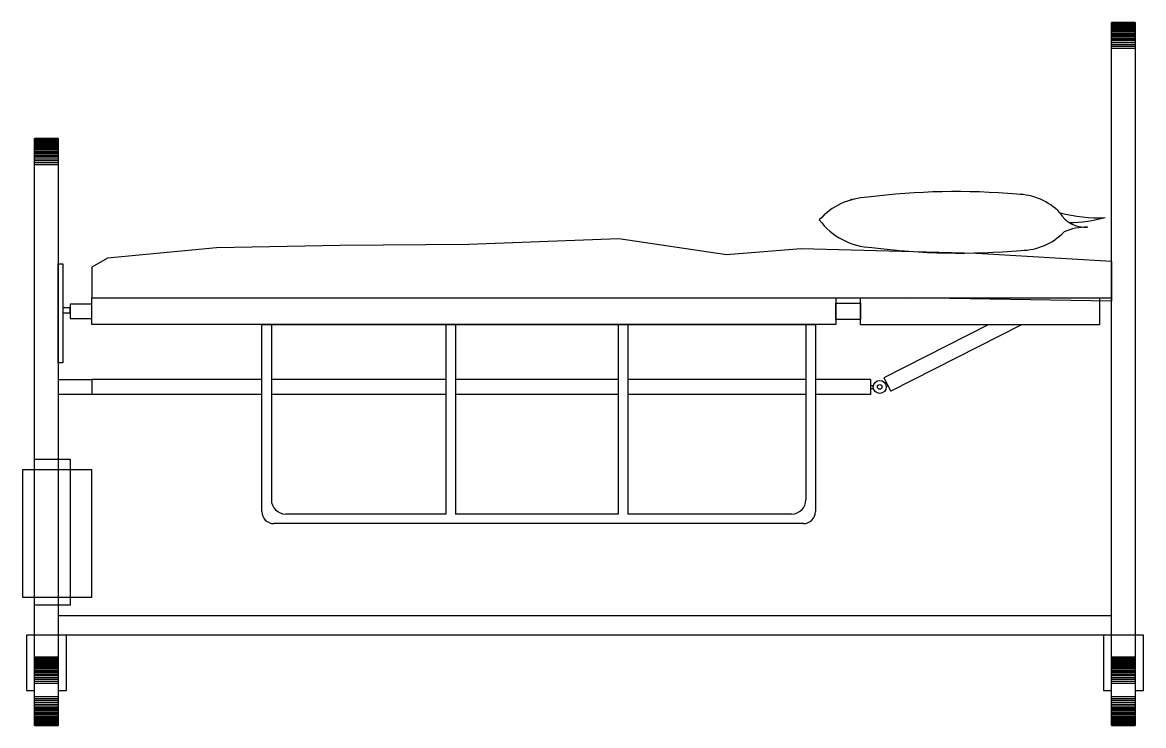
# Model space of a CAD drawing. Header units: inches. Extents: x 44.52 to 46.4, y 29.37 to 30.54.
import ezdxf

# ---------------------------------------------------------------- set-up
doc = ezdxf.new("R2010")
doc.units = ezdxf.units.IN
doc.header["$MEASUREMENT"] = 0

# ---------------------------------------------------------------- blocks, each defined once
blk = doc.blocks.new('Bed')
for p, q in [((1.8, 0.196), (1.84, 0.196)), ((1.84, 0.196), (1.8, 0.196)), ((1.8, 0.196), (1.84, 0.196)), ((1.8, 0.1944), (1.84, 0.1944)), ((1.8, 0.1928), (1.84, 0.1928)), ((1.8, 0.1912), (1.84, 0.1912)), ((1.8, 0.1896), (1.84, 0.1896)), ((1.8, 0.188), (1.84, 0.188)), ((1.8, 0.1864), (1.84, 0.1864)), ((1.8, 0.1848), (1.84, 0.1848)), ((1.8, 0.1832), (1.84, 0.1832)), ((1.8, 0.1816), (1.84, 0.1816)), ((1.8, 0.18), (1.84, 0.18)), ((1.8, 0.1776), (1.84, 0.1776)), ((1.8, 0.1752), (1.84, 0.1752)), ((1.8, 0.1728), (1.84, 0.1728)), ((1.8, 0.1704), (1.84, 0.1704)), ((1.8, 0.168), (1.84, 0.168)), ((1.8, 0.1656), (1.84, 0.1656)), ((1.8, 0.1624), (1.84, 0.1624)), ((1.8, 0.1592), (1.84, 0.1592)), ((1.8, 0.156), (1.84, 0.156)), ((1.8, 0.1528), (1.84, 0.1528)), ((0, 0.0016), (0.04, 0.0016)), ((0, 0.0016), (0.04, 0.0016)), ((0, -0.8656), (0, 0.0016)), ((0.04, 0.0016), (0, 0.0016)), ((0, 0.0016), (0.04, 0.0016)), ((0, 0), (0.04, 0)), ((0.04, 0.0016), (0.04, -0.8656)), ((0, -0.0016), (0.04, -0.0016)), ((0, -0.0032), (0.04, -0.0032)), ((0, -0.0048), (0.04, -0.0048)), ((0, -0.0064), (0.04, -0.0064)), ((0, -0.008), (0.04, -0.008)), ((0, -0.0096), (0.04, -0.0096)), ((0, -0.0112), (0.04, -0.0112)), ((0, -0.0128), (0.04, -0.0128)), ((0, -0.0144), (0.04, -0.0144)), ((0, -0.0168), (0.04, -0.0168)), ((0, -0.0192), (0.04, -0.0192)), ((0, -0.0216), (0.04, -0.0216)), ((0, -0.024), (0.04, -0.024)), ((0, -0.0264), (0.04, -0.0264)), ((0, -0.0288), (0.04, -0.0288)), ((0, -0.032), (0.04, -0.032)), ((0, -0.0352), (0.04, -0.0352)), ((0, -0.0384), (0.04, -0.0384)), ((0, -0.0416), (0.04, -0.0416)), ((1.8, -0.2038), (1.8, -0.2702)), ((1.8, -0.2702), (1.4624, -0.2645)), ((0.3801, -0.3094), (1.3055, -0.3094)), ((0.3801, -0.6221), (0.3801, -0.3094)), ((0.3961, -0.3094), (0.3961, -0.6022)), ((0.6878, -0.3094), (0.6878, -0.6262)), ((0.7038, -0.3094), (0.7038, -0.6262)), ((0.9759, -0.3094), (0.9759, -0.6262)), ((0.9919, -0.3094), (0.9919, -0.6262)), ((1.2895, -0.3094), (1.2895, -0.6022)), ((1.3055, -0.3094), (1.3055, -0.6221)), ((1.5942, -0.3097), (1.4199, -0.3982)), ((1.6498, -0.3097), (1.4313, -0.4207)), ((0.3801, -0.4011), (0.096, -0.4011)), ((0.6878, -0.4011), (0.3961, -0.4011)), ((0.9759, -0.4011), (0.7038, -0.4011)), ((1.2895, -0.4011), (0.9919, -0.4011)), ((1.3975, -0.4011), (1.3055, -0.4011)), ((1.3975, -0.4011), (1.3975, -0.4263)), ((1.3975, -0.411), (1.4023, -0.411)), ((1.4199, -0.3982), (1.4313, -0.4207)), ((1.4247, -0.4076), (1.4226, -0.4087)), ((1.4269, -0.4119), (1.4238, -0.4134)), ((0.3801, -0.4263), (0.096, -0.4263)), ((0.6878, -0.4263), (0.3961, -0.4263)), ((0.9759, -0.4263), (0.7038, -0.4263)), ((1.2895, -0.4263), (0.9919, -0.4263)), ((1.3975, -0.4263), (1.3055, -0.4263)), ((1.3975, -0.4161), (1.4023, -0.4161)), ((0.6878, -0.6262), (0.4201, -0.6262)), ((0.9759, -0.6262), (0.7038, -0.6262)), ((1.2655, -0.6262), (0.9919, -0.6262)), ((1.2855, -0.6421), (0.4001, -0.6421)), ((1.8, -0.7965), (0.04, -0.7965)), ((1.787, -0.8285), (0.0538, -0.8285)), ((0.04, -0.8656), (0, -0.8656)), ((0, -0.8656), (0.04, -0.8656)), ((0, -0.8672), (0.04, -0.8672)), ((0, -0.8688), (0.04, -0.8688)), ((0, -0.8704), (0.04, -0.8704)), ((0, -0.872), (0.04, -0.872)), ((0, -0.8736), (0.04, -0.8736)), ((0, -0.8752), (0.04, -0.8752)), ((0, -0.8768), (0.04, -0.8768)), ((0, -0.8784), (0.04, -0.8784)), ((0, -0.88), (0.04, -0.88)), ((1.8, -0.8656), (1.84, -0.8656)), ((1.8, -0.8672), (1.84, -0.8672)), ((1.8, -0.8688), (1.84, -0.8688)), ((1.8, -0.8704), (1.84, -0.8704)), ((1.8, -0.872), (1.84, -0.872)), ((1.8, -0.8736), (1.84, -0.8736)), ((1.8, -0.8752), (1.84, -0.8752)), ((1.8, -0.8768), (1.84, -0.8768)), ((1.8, -0.8784), (1.84, -0.8784)), ((1.8, -0.88), (1.84, -0.88)), ((0, -0.8816), (0.04, -0.8816)), ((0, -0.884), (0.04, -0.884)), ((0, -0.8864), (0.04, -0.8864)), ((0, -0.8888), (0.04, -0.8888)), ((0, -0.8912), (0.04, -0.8912)), ((0, -0.8936), (0.04, -0.8936)), ((0, -0.896), (0.04, -0.896)), ((0, -0.8992), (0.04, -0.8992)), ((1.8, -0.8816), (1.84, -0.8816)), ((1.8, -0.884), (1.84, -0.884)), ((1.8, -0.8864), (1.84, -0.8864)), ((1.8, -0.8888), (1.84, -0.8888)), ((1.8, -0.8912), (1.84, -0.8912)), ((1.8, -0.8936), (1.84, -0.8936)), ((1.8, -0.896), (1.84, -0.896)), ((1.8, -0.8992), (1.84, -0.8992)), ((0, -0.9024), (0.04, -0.9024)), ((0, -0.9056), (0.04, -0.9056)), ((0, -0.9088), (0.04, -0.9088)), ((1.8, -0.9024), (1.84, -0.9024)), ((1.8, -0.9056), (1.84, -0.9056)), ((1.8, -0.9088), (1.84, -0.9088)), ((0, -0.9311), (0.04, -0.9311)), ((0, -0.9343), (0.04, -0.9343)), ((1.8, -0.9311), (1.84, -0.9311)), ((1.8, -0.9343), (1.84, -0.9343)), ((0, -0.9375), (0.04, -0.9375)), ((0, -0.9407), (0.04, -0.9407)), ((0, -0.9439), (0.04, -0.9439)), ((0, -0.9471), (0.04, -0.9471)), ((0, -0.9495), (0.04, -0.9495)), ((0, -0.9519), (0.04, -0.9519)), ((0, -0.9543), (0.04, -0.9543)), ((1.8, -0.9375), (1.84, -0.9375)), ((1.8, -0.9407), (1.84, -0.9407)), ((1.8, -0.9439), (1.84, -0.9439)), ((1.8, -0.9471), (1.84, -0.9471)), ((1.8, -0.9495), (1.84, -0.9495)), ((1.8, -0.9519), (1.84, -0.9519)), ((1.8, -0.9543), (1.84, -0.9543)), ((0, -0.9567), (0.04, -0.9567)), ((0, -0.9591), (0.04, -0.9591)), ((0, -0.9615), (0.04, -0.9615)), ((0, -0.9639), (0.04, -0.9639)), ((0, -0.9655), (0.04, -0.9655)), ((0, -0.9671), (0.04, -0.9671)), ((0, -0.9687), (0.04, -0.9687)), ((0, -0.9703), (0.04, -0.9703)), ((0, -0.9719), (0.04, -0.9719)), ((0, -0.9735), (0.04, -0.9735)), ((1.8, -0.9567), (1.84, -0.9567)), ((1.8, -0.9591), (1.84, -0.9591)), ((1.8, -0.9615), (1.84, -0.9615)), ((1.8, -0.9639), (1.84, -0.9639)), ((1.8, -0.9655), (1.84, -0.9655)), ((1.8, -0.9671), (1.84, -0.9671)), ((1.8, -0.9687), (1.84, -0.9687)), ((1.8, -0.9703), (1.84, -0.9703)), ((1.8, -0.9719), (1.84, -0.9719)), ((1.8, -0.9735), (1.84, -0.9735)), ((0, -0.9751), (0.04, -0.9751)), ((0, -0.9767), (0.04, -0.9767)), ((0, -0.9783), (0.04, -0.9783)), ((0, -0.9799), (0.04, -0.9799)), ((1.8, -0.9751), (1.84, -0.9751)), ((1.8, -0.9767), (1.84, -0.9767)), ((1.8, -0.9783), (1.84, -0.9783)), ((1.8, -0.9799), (1.84, -0.9799))]:
    blk.add_line(p, q)
at = {"color": 8, "ltscale": 10}
blk.add_line((0.096, -0.2645), (1.8, -0.2645), dxfattribs=at)
for points in [[(1.8, 0.196), (1.84, 0.196), (1.84, -0.8656), (1.8, -0.8656)], [(0.04, -0.2079), (0.0473, -0.2079), (0.0473, -0.3734), (0.04, -0.3734)], [(0.096, -0.275), (0.06, -0.275), (0.06, -0.2994), (0.096, -0.2994)], [(1.3396, -0.3094), (0.096, -0.3094), (0.096, -0.2645), (1.3396, -0.2645)], [(1.3396, -0.2735), (1.3809, -0.2735), (1.3809, -0.3008), (1.3396, -0.3008)], [(1.3809, -0.2645), (1.78, -0.2645), (1.78, -0.3097), (1.3809, -0.3097)], [(0, -0.5345), (0.06, -0.5345), (0.06, -0.7786), (0, -0.7786)], [(0.096, -0.552), (-0.02, -0.552), (-0.02, -0.7653), (0.096, -0.7653)], [(0, -0.8656), (0.04, -0.8656), (0.04, -0.9799), (0, -0.9799)], [(1.8, -0.8656), (1.84, -0.8656), (1.84, -0.9799), (1.8, -0.9799)]]:
    blk.add_lwpolyline(points, close=True)
blk.add_lwpolyline([(1.8, -0.2038), (1.5748, -0.1905), (1.2816, -0.1829), (1.157, -0.1925), (0.9769, -0.1657), (0.7259, -0.1752), (0.5113, -0.1772), (0.3043, -0.181), (0.1223, -0.1982), (0.096, -0.2135), (0.096, -0.2645)], dxfattribs=at)
for points in [[(0.04, -0.2815), (0.04, -0.2895)], [(0.0473, -0.2895), (0.06, -0.2895), (0.06, -0.2815), (0.0473, -0.2815)], [(0.04, -0.4011), (0.096, -0.4011), (0.096, -0.4263), (0.04, -0.4263)], [(0.04, -0.921), (0.0538, -0.921), (0.0538, -0.8285), (-0.013, -0.8285), (-0.013, -0.921), (0, -0.921)], [(1.84, -0.921), (1.8538, -0.921), (1.8538, -0.8285), (1.787, -0.8285), (1.787, -0.921), (1.8, -0.921)]]:
    blk.add_lwpolyline(points)
for radius in [0.0109, 0.00397]:
    blk.add_circle((1.4129, -0.4136), radius)
for centre, radius, start, end in [((1.5405, -1.2313), 1.1444, 84.8952, 97.4174), ((1.6411, -0.1932), 0.1018, 44.1472, 89.3187), ((1.3965, -0.21), 0.1136, 91.8684, 138.154), ((1.5405, -1.2313), 1.1444, 98.7284, 98.8866), ((1.7553, -0.0991), 0.0473, 209.4424, 275.5422), ((1.7757, 0.1008), 0.2314, 254.5911, 273.5158), ((1.7284, 0.0929), 0.2314, 270.2257, 285.4089), ((1.4032, -0.0667), 0.1136, 216.4618, 268.1316), ((1.7611, -0.2479), 0.1018, 90.6813, 113.2671), ((1.6479, -0.0835), 0.1018, 270.6813, 315.8528), ((1.5472, 0.9546), 1.1444, 262.5826, 275.1048)]:
    blk.add_arc(centre, radius, start, end, dxfattribs=at)
for centre, radius, start, end in [((0.4201, -0.6022), 0.024, 180, 270), ((1.2655, -0.6022), 0.024, 270, 0), ((0.4001, -0.6221), 0.02, 180, 270), ((1.2855, -0.6221), 0.02, 270, 0)]:
    blk.add_arc(centre, radius, start, end)

msp = doc.modelspace()

# ---------------------------------------------------------------- block references
msp.add_blockref('Bed', (44.5447, 30.3458))

doc.saveas('drawing.dxf')
